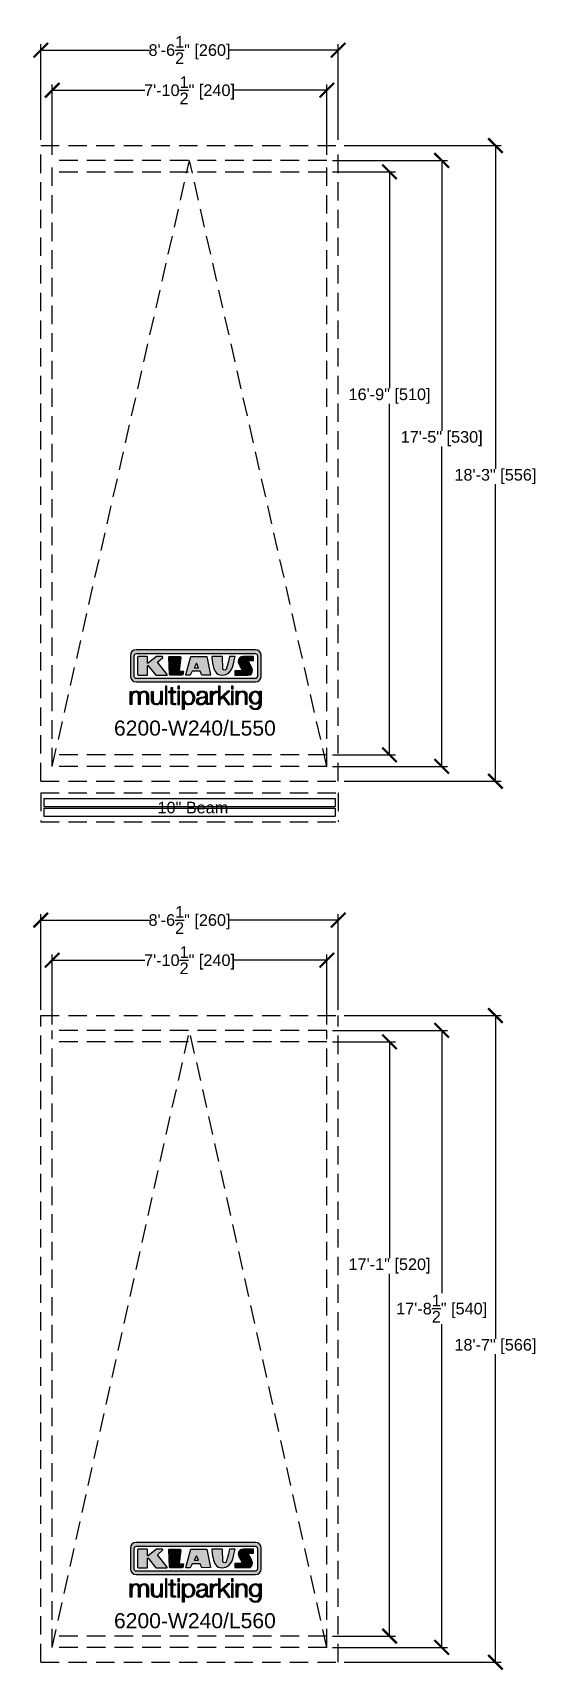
# Model space of a CAD drawing. Extents: x -210816 to 20092, y 4708 to 41486.
# Drawn here: x 14934 to 15107, y 9722 to 10286 of the extents above; entities that cross this region are included whole.
import ezdxf

# ---------------------------------------------------------------- set-up
doc = ezdxf.new("R2010")
doc.units = 0
doc.header["$MEASUREMENT"] = 0
doc.linetypes.add('DASHED', pattern=[0.2067, 0.1654, -0.0413])
doc.linetypes.add('HIDDEN', pattern=[9.525, 6.35, -3.175])
doc.layers.get('0').update_dxf_attribs({"linetype": 'CONTINUOUS'})
doc.layers.get('DEFPOINTS').update_dxf_attribs({"linetype": 'CONTINUOUS'})
for name, color, linetype in [('DIM', 6, 'CONTINUOUS'), ('KLAUS', 30, 'CONTINUOUS'), ('LOGO', 7, 'CONTINUOUS')]:
    doc.layers.add(name, color=color, linetype=linetype)
doc.styles.get("Standard").update_dxf_attribs({"font": 'arial.ttf'})
doc.dimstyles.get("Standard").update_dxf_attribs({"dimtxt": 5, "dimasz": 5, "dimexe": 2, "dimexo": 2, "dimgap": 0.09, "dimtad": 0, "dimtih": 1, "dimtoh": 1, "dimdec": 1, "dimzin": 0, "dimdsep": 46, "dimlunit": 4, "dimtxsty": 'Standard', "dimblk": 'ARCHTICK', "dimcen": -0.09, "dimadec": 0, "dimazin": 0, "dimtfac": 1, "dimtdec": 4, "dimtofl": 0, "dimtmove": 0, "dimatfit": 3, "dimldrblk": 'ARCHTICK', "dimfxl": 1, "dimtolj": 1, "dimtzin": 0, "dimarcsym": 0})

# ---------------------------------------------------------------- blocks, each defined once
blk = doc.blocks.new('_ARCHTICK')
at = {"color": 0, "linetype": 'ByBlock', "const_width": 0.15}
blk.add_lwpolyline([(-0.5, -0.5), (0.5, 0.5)], dxfattribs=at)
blk = doc.blocks.new('*D10936')
at = {"layer": 'DEFPOINTS', "color": 0}
for p in [(15034.82, 9942.21), (15034.82, 9729.66), (15074.37, 9729.66)]:
    blk.add_point(p, dxfattribs=at)
at = {"layer": 'DIM', "color": 0, "lineweight": -2}
for p, q in [((15036.82, 9942.21), (15076.37, 9942.21)), ((15074.37, 9942.21), (15074.37, 9851.7)), ((15074.37, 9729.66), (15074.37, 9841.04)), ((15036.82, 9729.66), (15076.37, 9729.66))]:
    blk.add_line(p, q, dxfattribs=at)
at = {"layer": 'DIM', "color": 0, "lineweight": -2, "xscale": 5, "yscale": 5, "zscale": 5}
for p, rotation in [((15074.37, 9942.21), 90), ((15074.37, 9729.66), 270)]:
    blk.add_blockref('_ARCHTICK', p, dxfattribs=dict(at, rotation=rotation))
at = {"layer": 'DIM', "color": 0, "insert": (15074.37, 9846.37), "char_height": 4, "attachment_point": 5}
blk.add_mtext('\\A1;17\'-8{\\H1.000000x;\\S1/2;}" [540]', dxfattribs=at)
blk = doc.blocks.new('*D10937')
at = {"layer": 'DEFPOINTS', "color": 0}
for p in [(15038.75, 9947.34), (15038.75, 9724.54), (15092.86, 9724.54)]:
    blk.add_point(p, dxfattribs=at)
at = {"layer": 'DIM', "color": 0, "lineweight": -2}
for p, q in [((15040.75, 9947.34), (15094.86, 9947.34)), ((15092.86, 9947.34), (15092.86, 9835.97)), ((15092.86, 9724.54), (15092.86, 9830.67)), ((15040.75, 9724.54), (15094.86, 9724.54))]:
    blk.add_line(p, q, dxfattribs=at)
at = {"layer": 'DIM', "color": 0, "lineweight": -2, "xscale": 5, "yscale": 5, "zscale": 5}
for p, rotation in [((15092.86, 9947.34), 90), ((15092.86, 9724.54), 270)]:
    blk.add_blockref('_ARCHTICK', p, dxfattribs=dict(at, rotation=rotation))
at = {"layer": 'DIM', "color": 0, "insert": (15092.86, 9833.32), "char_height": 4, "attachment_point": 5}
blk.add_mtext('\\A1;18\'-7" [566]', dxfattribs=at)
blk = doc.blocks.new('*D10938')
at = {"layer": 'DEFPOINTS', "color": 0}
for p in [(15034.82, 9938.31), (15034.82, 9733.56), (15056.42, 9733.56)]:
    blk.add_point(p, dxfattribs=at)
at = {"layer": 'DIM', "color": 0, "lineweight": -2}
for p, q in [((15036.82, 9938.31), (15058.42, 9938.31)), ((15056.42, 9938.31), (15056.42, 9863.71)), ((15056.42, 9733.56), (15056.42, 9858.4)), ((15036.82, 9733.56), (15058.42, 9733.56))]:
    blk.add_line(p, q, dxfattribs=at)
at = {"layer": 'DIM', "color": 0, "lineweight": -2, "xscale": 5, "yscale": 5, "zscale": 5}
for p, rotation in [((15056.42, 9938.31), 90), ((15056.42, 9733.56), 270)]:
    blk.add_blockref('_ARCHTICK', p, dxfattribs=dict(at, rotation=rotation))
at = {"layer": 'DIM', "color": 0, "insert": (15056.42, 9861.05), "char_height": 4, "attachment_point": 5}
blk.add_mtext('\\A1;17\'-1" [520]', dxfattribs=at)
blk = doc.blocks.new('*D10942')
at = {"layer": 'DEFPOINTS', "color": 0}
for p in [(15034.82, 10241.94), (15034.82, 10033.19), (15074.37, 10033.19)]:
    blk.add_point(p, dxfattribs=at)
at = {"layer": 'DIM', "color": 0, "lineweight": -2}
for p, q in [((15036.82, 10241.94), (15076.37, 10241.94)), ((15074.37, 10241.94), (15074.37, 10148.75)), ((15074.37, 10033.19), (15074.37, 10143.45)), ((15036.82, 10033.19), (15076.37, 10033.19))]:
    blk.add_line(p, q, dxfattribs=at)
at = {"layer": 'DIM', "color": 0, "lineweight": -2, "xscale": 5, "yscale": 5, "zscale": 5}
for p, rotation in [((15074.37, 10241.94), 90), ((15074.37, 10033.19), 270)]:
    blk.add_blockref('_ARCHTICK', p, dxfattribs=dict(at, rotation=rotation))
at = {"layer": 'DIM', "color": 0, "insert": (15074.37, 10146.1), "char_height": 4, "attachment_point": 5}
blk.add_mtext('\\A1;17\'-5" [530]', dxfattribs=at)
blk = doc.blocks.new('*D10943')
at = {"layer": 'DEFPOINTS', "color": 0}
for p in [(15038.75, 10247.07), (15038.75, 10028.07), (15092.86, 10028.07)]:
    blk.add_point(p, dxfattribs=at)
at = {"layer": 'DIM', "color": 0, "lineweight": -2}
for p, q in [((15040.75, 10247.07), (15094.86, 10247.07)), ((15092.86, 10247.07), (15092.86, 10135.7)), ((15092.86, 10028.07), (15092.86, 10130.4)), ((15040.75, 10028.07), (15094.86, 10028.07))]:
    blk.add_line(p, q, dxfattribs=at)
at = {"layer": 'DIM', "color": 0, "lineweight": -2, "xscale": 5, "yscale": 5, "zscale": 5}
for p, rotation in [((15092.86, 10247.07), 90), ((15092.86, 10028.07), 270)]:
    blk.add_blockref('_ARCHTICK', p, dxfattribs=dict(at, rotation=rotation))
at = {"layer": 'DIM', "color": 0, "insert": (15092.86, 10133.05), "char_height": 4, "attachment_point": 5}
blk.add_mtext('\\A1;18\'-3" [556]', dxfattribs=at)
blk = doc.blocks.new('*D10944')
at = {"layer": 'DEFPOINTS', "color": 0}
for p in [(15034.82, 10238.04), (15034.82, 10037.19), (15056.42, 10037.19)]:
    blk.add_point(p, dxfattribs=at)
at = {"layer": 'DIM', "color": 0, "lineweight": -2}
for p, q in [((15036.82, 10238.04), (15058.42, 10238.04)), ((15056.42, 10238.04), (15056.42, 10163.44)), ((15056.42, 10037.19), (15056.42, 10158.13)), ((15036.82, 10037.19), (15058.42, 10037.19))]:
    blk.add_line(p, q, dxfattribs=at)
at = {"layer": 'DIM', "color": 0, "lineweight": -2, "xscale": 5, "yscale": 5, "zscale": 5}
for p, rotation in [((15056.42, 10238.04), 90), ((15056.42, 10037.19), 270)]:
    blk.add_blockref('_ARCHTICK', p, dxfattribs=dict(at, rotation=rotation))
at = {"layer": 'DIM', "color": 0, "insert": (15056.42, 10160.78), "char_height": 4, "attachment_point": 5}
blk.add_mtext('\\A1;16\'-9" [510]', dxfattribs=at)
blk = doc.blocks.new('KLAUS')
at = {"layer": 'LOGO'}
h = blk.add_hatch(color=8, dxfattribs=at)
h.dxf.hatch_style = 2
edge = h.paths.add_edge_path()
edge.add_spline(control_points=[(3.6, 29.09), (2.88, 29.09), (2.3, 28.51), (2.3, 27.8), (2.3, 27.8), (2.3, 16.11), (2.3, 16.11), (2.3, 15.39), (2.88, 14.81), (3.6, 14.81), (3.6, 14.81), (71.16, 14.81), (71.16, 14.81), (71.88, 14.81), (72.46, 15.39), (72.46, 16.11), (72.46, 16.11), (72.46, 27.8), (72.46, 27.8), (72.46, 28.51), (71.88, 29.09), (71.16, 29.09), (71.16, 29.09), (3.6, 29.09), (3.6, 29.09), (3.6, 29.09), (3.6, 29.09), (3.6, 29.09)], knot_values=[0, 0, 0, 0, 1, 1, 1, 2, 2, 2, 3, 3, 3, 4, 4, 4, 5, 5, 5, 6, 6, 6, 7, 7, 7, 8, 8, 8, 9, 9, 9, 9], degree=3, periodic=0)
edge = h.paths.add_edge_path()
edge.add_spline(control_points=[(3.35, 31.23), (3.35, 31.23), (71.47, 31.23), (71.47, 31.23), (73.26, 31.23), (74.71, 29.77), (74.71, 27.99), (74.71, 27.99), (74.71, 16.17), (74.71, 16.17), (74.71, 14.38), (73.26, 12.93), (71.47, 12.93), (71.47, 12.93), (3.35, 12.93), (3.35, 12.93), (1.56, 12.93), (0.11, 14.38), (0.11, 16.17), (0.11, 16.17), (0.11, 27.99), (0.11, 27.99), (0.11, 29.77), (1.56, 31.23), (3.35, 31.23), (3.35, 31.23), (3.35, 31.23), (3.35, 31.23)], knot_values=[0, 0, 0, 0, 1, 1, 1, 2, 2, 2, 3, 3, 3, 4, 4, 4, 5, 5, 5, 6, 6, 6, 7, 7, 7, 8, 8, 8, 9, 9, 9, 9], degree=3, periodic=0)
h = blk.add_hatch(color=8, dxfattribs=at)
h.dxf.hatch_style = 2
edge = h.paths.add_edge_path()
edge.add_spline(control_points=[(4.5, 27.33), (4.5, 27.33), (9.7, 27.33), (9.7, 27.33), (9.84, 27.33), (9.96, 27.22), (9.96, 27.08), (9.96, 27.08), (9.96, 23.69), (9.96, 23.69), (9.96, 23.69), (9.94, 23.64), (10.04, 23.59), (10.14, 23.53), (10.2, 23.57), (10.2, 23.57), (10.2, 23.57), (10.51, 23.75), (10.51, 23.75), (10.51, 23.75), (14.94, 27.33), (14.94, 27.33), (14.94, 27.33), (18.41, 27.33), (18.41, 27.33), (18.41, 27.33), (18.49, 27.33), (18.56, 27.2), (18.65, 27.04), (18.53, 26.91), (18.53, 26.91), (18.53, 26.91), (15.49, 24.11), (15.49, 24.11), (15.49, 24.11), (21.14, 17.06), (21.14, 17.06), (21.14, 17.06), (21.13, 16.91), (21.13, 16.91), (21.08, 16.84), (20.99, 16.82), (20.99, 16.82), (20.99, 16.82), (14.7, 16.82), (14.7, 16.82), (14.7, 16.82), (10.26, 22.17), (10.26, 22.17), (10.26, 22.17), (10.19, 22.24), (10.08, 22.21), (9.97, 22.18), (9.96, 22.11), (9.96, 22.11), (9.96, 22.11), (9.96, 17.08), (9.96, 17.08), (9.96, 16.94), (9.84, 16.82), (9.7, 16.82), (9.7, 16.82), (4.5, 16.82), (4.5, 16.82), (4.36, 16.82), (4.25, 16.94), (4.25, 17.08), (4.25, 17.08), (4.25, 27.08), (4.25, 27.08), (4.25, 27.22), (4.36, 27.33), (4.5, 27.33), (4.5, 27.33), (4.5, 27.33), (4.5, 27.33)], knot_values=[0, 0, 0, 0, 1, 1, 1, 2, 2, 2, 3, 3, 3, 4, 4, 4, 5, 5, 5, 6, 6, 6, 7, 7, 7, 8, 8, 8, 9, 9, 9, 10, 10, 10, 11, 11, 11, 12, 12, 12, 13, 13, 13, 14, 14, 14, 15, 15, 15, 16, 16, 16, 17, 17, 17, 18, 18, 18, 19, 19, 19, 20, 20, 20, 21, 21, 21, 22, 22, 22, 23, 23, 23, 24, 24, 24, 25, 25, 25, 25], degree=3, periodic=0)
h = blk.add_hatch(color=8, dxfattribs=at)
h.dxf.hatch_style = 2
h.paths.add_polyline_path([(22.42, 17.06), (21.97, 27.15), (22.24, 27.33), (28.55, 27.33), (28.86, 26.97), (28.01, 19.08), (30.26, 19.07), (30.44, 18.95), (30.08, 16.95), (29.49, 16.82), (22.6, 16.82)])
h = blk.add_hatch(color=8, dxfattribs=at)
h.paths.add_polyline_path([(36.52, 21.01), (38.93, 21.01), (37.87, 23.57)])
h.paths.add_polyline_path([(34.52, 27.33), (43.65, 27.33), (45.76, 16.94), (45.57, 16.82), (40.83, 16.82), (39.89, 18.95), (35.42, 18.95), (34.27, 16.82), (31.78, 16.82), (31.66, 17)])
h = blk.add_hatch(color=8, dxfattribs=at)
h.dxf.hatch_style = 2
edge = h.paths.add_edge_path()
edge.add_spline(control_points=[(52.69, 27.32), (52.69, 27.32), (52.88, 20.14), (52.88, 20.14), (53.01, 19.89), (53.2, 19.77), (53.43, 19.71), (53.91, 19.59), (54.43, 19.57), (54.64, 20.03), (55.23, 21.34), (56.27, 25.45), (56.6, 27.33), (56.6, 27.33), (59.77, 27.33), (59.77, 27.33), (58.77, 23.9), (58.56, 16.82), (52.63, 16.76), (48.72, 16.72), (48.01, 19.35), (47.27, 22.24), (46.89, 23.68), (46.54, 27.33), (46.54, 27.33), (46.54, 27.33), (52.69, 27.32), (52.69, 27.32), (52.69, 27.32), (52.69, 27.32), (52.69, 27.32)], knot_values=[0, 0, 0, 0, 1, 1, 1, 2, 2, 2, 3, 3, 3, 4, 4, 4, 5, 5, 5, 6, 6, 6, 7, 7, 7, 8, 8, 8, 9, 9, 9, 10, 10, 10, 10], degree=3, periodic=0)
h = blk.add_hatch(color=8, dxfattribs=at)
h.dxf.hatch_style = 2
edge = h.paths.add_edge_path()
edge.add_spline(control_points=[(64.46, 27.33), (64.46, 27.33), (70.31, 27.33), (70.31, 27.33), (70.31, 26.52), (70.31, 26.02), (70.31, 25.12), (70.31, 25.12), (67.3, 25.12), (67.3, 25.12), (67.24, 25.04), (67.25, 25.11), (67.25, 24.91), (67.25, 24.88), (69.73, 20.38), (69.73, 19.57), (69.73, 16.4), (67.22, 16.81), (65.9, 16.82), (65.9, 16.82), (59.59, 16.82), (59.59, 16.82), (59.59, 17.76), (59.59, 18.23), (59.59, 19.14), (59.59, 19.14), (63.75, 19.14), (63.75, 19.14), (63.82, 19.22), (63.81, 19.11), (63.81, 19.31), (63.81, 20.32), (61.58, 23.06), (61.58, 24.63), (61.58, 26.33), (62.83, 27.34), (64.46, 27.33), (64.46, 27.33), (64.46, 27.33), (64.46, 27.33)], knot_values=[0, 0, 0, 0, 1, 1, 1, 2, 2, 2, 3, 3, 3, 4, 4, 4, 5, 5, 5, 6, 6, 6, 7, 7, 7, 8, 8, 8, 9, 9, 9, 10, 10, 10, 11, 11, 11, 12, 12, 12, 13, 13, 13, 13], degree=3, periodic=0)
h = blk.add_hatch(color=30, dxfattribs=at)
h.dxf.hatch_style = 2
h.paths.add_polyline_path([(20.07, 0), (20.99, 0), (20.99, 10.45), (20.07, 10.45)])
h = blk.add_hatch(color=30, dxfattribs=at)
h.dxf.hatch_style = 2
edge = h.paths.add_edge_path()
edge.add_spline(control_points=[(24.22, 9.82), (24.22, 9.82), (23.3, 9.82), (23.3, 9.82), (23.3, 9.82), (23.3, 7.55), (23.3, 7.55), (23.3, 7.55), (21.98, 7.55), (21.98, 7.55), (21.98, 7.55), (21.98, 6.78), (21.98, 6.78), (21.98, 6.78), (23.3, 6.78), (23.3, 6.78), (23.3, 6.78), (23.3, 1.61), (23.3, 1.61), (23.28, 0.32), (23.71, -0.09), (24.94, -0.09), (25.22, -0.09), (25.48, -0.06), (25.76, -0.06), (25.76, -0.06), (25.76, 0.73), (25.76, 0.73), (25.5, 0.7), (25.23, 0.69), (24.97, 0.69), (24.31, 0.73), (24.22, 1.08), (24.22, 1.68), (24.22, 1.68), (24.22, 6.78), (24.22, 6.78), (24.22, 6.78), (25.76, 6.78), (25.76, 6.78), (25.76, 6.78), (25.76, 7.55), (25.76, 7.55), (25.76, 7.55), (24.22, 7.55), (24.22, 7.55), (24.22, 7.55), (24.22, 9.82), (24.22, 9.82), (24.22, 9.82), (24.22, 9.82), (24.22, 9.82)], knot_values=[0, 0, 0, 0, 1, 1, 1, 2, 2, 2, 3, 3, 3, 4, 4, 4, 5, 5, 5, 6, 6, 6, 7, 7, 7, 8, 8, 8, 9, 9, 9, 10, 10, 10, 11, 11, 11, 12, 12, 12, 13, 13, 13, 14, 14, 14, 15, 15, 15, 16, 16, 16, 17, 17, 17, 17], degree=3, periodic=0)
h = blk.add_hatch(color=30, dxfattribs=at)
h.paths.add_polyline_path([(27.1, 0), (28.03, 0), (28.03, 7.55), (27.1, 7.55)])
h.paths.add_polyline_path([(27.1, 8.98), (28.03, 8.98), (28.03, 10.45), (27.1, 10.45)])
h = blk.add_hatch(color=30, dxfattribs=at)
h.dxf.hatch_style = 2
h.paths.add_polyline_path([(50.4, 0), (51.32, 0), (51.32, 2.87), (52.82, 4.11), (55.8, 0), (56.96, 0), (53.52, 4.76), (56.74, 7.55), (55.51, 7.55), (51.32, 3.89), (51.32, 10.45), (50.4, 10.45)])
h = blk.add_hatch(color=30, dxfattribs=at)
h.paths.add_polyline_path([(57.74, 0), (58.66, 0), (58.66, 7.55), (57.74, 7.55)])
h.paths.add_polyline_path([(57.74, 8.98), (58.66, 8.98), (58.66, 10.45), (57.74, 10.45)])
h = blk.add_hatch(color=30, dxfattribs=at)
h.dxf.hatch_style = 2
edge = h.paths.add_edge_path()
edge.add_spline(control_points=[(0, 0), (0, 0), (0.92, 0), (0.92, 0), (0.92, 0), (0.92, 4.22), (0.92, 4.22), (0.94, 5.8), (1.58, 7), (3.18, 7), (4.35, 7), (4.77, 6.15), (4.76, 5.12), (4.76, 5.12), (4.76, 0), (4.76, 0), (4.76, 0), (5.68, 0), (5.68, 0), (5.68, 0), (5.68, 4.27), (5.68, 4.27), (5.68, 5.68), (6.14, 7), (7.73, 7), (9.05, 7), (9.52, 6.32), (9.52, 5.08), (9.52, 5.08), (9.52, 0), (9.52, 0), (9.52, 0), (10.44, 0), (10.44, 0), (10.44, 0), (10.44, 5.12), (10.44, 5.12), (10.44, 6.91), (9.59, 7.77), (7.94, 7.77), (6.94, 7.77), (5.99, 7.29), (5.54, 6.3), (5.26, 7.29), (4.36, 7.77), (3.37, 7.77), (2.17, 7.77), (1.38, 7.19), (0.89, 6.28), (0.89, 6.28), (0.85, 6.28), (0.85, 6.28), (0.85, 6.28), (0.85, 7.55), (0.85, 7.55), (0.85, 7.55), (0, 7.55), (0, 7.55), (0, 7.55), (0, 0), (0, 0), (0, 0), (0, 0), (0, 0)], knot_values=[0, 0, 0, 0, 1, 1, 1, 2, 2, 2, 3, 3, 3, 4, 4, 4, 5, 5, 5, 6, 6, 6, 7, 7, 7, 8, 8, 8, 9, 9, 9, 10, 10, 10, 11, 11, 11, 12, 12, 12, 13, 13, 13, 14, 14, 14, 15, 15, 15, 16, 16, 16, 17, 17, 17, 18, 18, 18, 19, 19, 19, 20, 20, 20, 21, 21, 21, 21], degree=3, periodic=0)
h = blk.add_hatch(color=30, dxfattribs=at)
h.dxf.hatch_style = 2
edge = h.paths.add_edge_path()
edge.add_spline(control_points=[(18.31, 7.55), (18.31, 7.55), (17.39, 7.55), (17.39, 7.55), (17.39, 7.55), (17.39, 3.59), (17.39, 3.59), (17.39, 2.05), (16.7, 0.56), (15.12, 0.56), (13.66, 0.56), (13.15, 1.27), (13.1, 2.64), (13.1, 2.64), (13.1, 7.55), (13.1, 7.55), (13.1, 7.55), (12.18, 7.55), (12.18, 7.55), (12.18, 7.55), (12.18, 2.65), (12.18, 2.65), (12.18, 0.89), (12.93, -0.22), (14.83, -0.22), (15.96, -0.22), (16.95, 0.35), (17.44, 1.36), (17.44, 1.36), (17.47, 1.36), (17.47, 1.36), (17.47, 1.36), (17.47, 0), (17.47, 0), (17.47, 0), (18.31, 0), (18.31, 0), (18.31, 0), (18.31, 7.55), (18.31, 7.55), (18.31, 7.55), (18.31, 7.55), (18.31, 7.55)], knot_values=[0, 0, 0, 0, 1, 1, 1, 2, 2, 2, 3, 3, 3, 4, 4, 4, 5, 5, 5, 6, 6, 6, 7, 7, 7, 8, 8, 8, 9, 9, 9, 10, 10, 10, 11, 11, 11, 12, 12, 12, 13, 13, 13, 14, 14, 14, 14], degree=3, periodic=0)
h = blk.add_hatch(color=30, dxfattribs=at)
edge = h.paths.add_edge_path()
edge.add_spline(control_points=[(35.84, 3.78), (35.84, 2.21), (35.12, 0.56), (33.37, 0.56), (31.4, 0.56), (30.72, 2.21), (30.72, 3.78), (30.72, 5.49), (31.33, 7), (33.37, 7), (35.12, 7), (35.84, 5.34), (35.84, 3.78), (35.84, 3.78), (35.84, 3.78), (35.84, 3.78)], knot_values=[0, 0, 0, 0, 1, 1, 1, 2, 2, 2, 3, 3, 3, 4, 4, 4, 5, 5, 5, 5], degree=3, periodic=0)
edge = h.paths.add_edge_path()
edge.add_spline(control_points=[(29.79, -2.8), (29.79, -2.8), (30.72, -2.8), (30.72, -2.8), (30.72, -2.8), (30.72, 1.43), (30.72, 1.43), (30.72, 1.43), (30.74, 1.43), (30.74, 1.43), (31.14, 0.35), (32.24, -0.22), (33.37, -0.22), (35.66, -0.22), (36.76, 1.64), (36.76, 3.78), (36.76, 5.91), (35.66, 7.77), (33.37, 7.77), (32.15, 7.77), (31.1, 7.14), (30.67, 6.12), (30.67, 6.12), (30.64, 6.12), (30.64, 6.12), (30.64, 6.12), (30.64, 7.55), (30.64, 7.55), (30.64, 7.55), (29.79, 7.55), (29.79, 7.55), (29.79, 7.55), (29.79, -2.8), (29.79, -2.8), (29.79, -2.8), (29.79, -2.8), (29.79, -2.8)], knot_values=[0, 0, 0, 0, 1, 1, 1, 2, 2, 2, 3, 3, 3, 4, 4, 4, 5, 5, 5, 6, 6, 6, 7, 7, 7, 8, 8, 8, 9, 9, 9, 10, 10, 10, 11, 11, 11, 12, 12, 12, 12], degree=3, periodic=0)
h = blk.add_hatch(color=30, dxfattribs=at)
edge = h.paths.add_edge_path()
edge.add_spline(control_points=[(43.03, 2.93), (43.04, 1.45), (41.8, 0.56), (40.39, 0.56), (39.53, 0.56), (38.71, 1.13), (38.71, 2.05), (38.71, 3.53), (40.66, 3.51), (42.22, 3.79), (42.47, 3.84), (42.88, 3.91), (43, 4.13), (43, 4.13), (43.03, 4.13), (43.03, 4.13), (43.03, 4.13), (43.03, 2.93), (43.03, 2.93), (43.03, 2.93), (43.03, 2.93), (43.03, 2.93)], knot_values=[0, 0, 0, 0, 1, 1, 1, 2, 2, 2, 3, 3, 3, 4, 4, 4, 5, 5, 5, 6, 6, 6, 7, 7, 7, 7], degree=3, periodic=0)
edge = h.paths.add_edge_path()
edge.add_spline(control_points=[(39.03, 5.24), (39.06, 6.47), (39.91, 7), (41.05, 7), (42.14, 7), (43.03, 6.69), (43.03, 5.45), (43.03, 4.61), (42.6, 4.51), (41.84, 4.42), (39.85, 4.19), (37.79, 4.11), (37.79, 1.99), (37.79, 0.47), (38.93, -0.22), (40.32, -0.22), (41.77, -0.22), (42.43, 0.34), (43.07, 1.32), (43.07, 1.32), (43.1, 1.32), (43.1, 1.32), (43.1, 0.53), (43.25, 0), (44.19, 0), (44.43, 0), (44.58, 0.01), (44.79, 0.06), (44.79, 0.06), (44.79, 0.83), (44.79, 0.83), (44.71, 0.81), (44.6, 0.78), (44.49, 0.78), (44.13, 0.78), (43.95, 0.98), (43.95, 1.33), (43.95, 1.33), (43.95, 5.34), (43.95, 5.34), (43.95, 7.36), (42.5, 7.77), (41.17, 7.77), (39.44, 7.77), (38.2, 7.01), (38.11, 5.24), (38.11, 5.24), (39.03, 5.24), (39.03, 5.24), (39.03, 5.24), (39.03, 5.24), (39.03, 5.24)], knot_values=[0, 0, 0, 0, 1, 1, 1, 2, 2, 2, 3, 3, 3, 4, 4, 4, 5, 5, 5, 6, 6, 6, 7, 7, 7, 8, 8, 8, 9, 9, 9, 10, 10, 10, 11, 11, 11, 12, 12, 12, 13, 13, 13, 14, 14, 14, 15, 15, 15, 16, 16, 16, 17, 17, 17, 17], degree=3, periodic=0)
h = blk.add_hatch(color=30, dxfattribs=at)
h.dxf.hatch_style = 2
edge = h.paths.add_edge_path()
edge.add_spline(control_points=[(45.79, 0), (45.79, 0), (46.71, 0), (46.71, 0), (46.71, 0), (46.71, 4.03), (46.71, 4.03), (46.71, 5.59), (47.85, 6.82), (49.52, 6.73), (49.52, 6.73), (49.52, 7.66), (49.52, 7.66), (48.16, 7.72), (47.14, 7), (46.67, 5.78), (46.67, 5.78), (46.64, 5.78), (46.64, 5.78), (46.64, 5.78), (46.64, 7.55), (46.64, 7.55), (46.64, 7.55), (45.79, 7.55), (45.79, 7.55), (45.79, 7.55), (45.79, 0), (45.79, 0), (45.79, 0), (45.79, 0), (45.79, 0)], knot_values=[0, 0, 0, 0, 1, 1, 1, 2, 2, 2, 3, 3, 3, 4, 4, 4, 5, 5, 5, 6, 6, 6, 7, 7, 7, 8, 8, 8, 9, 9, 9, 10, 10, 10, 10], degree=3, periodic=0)
h = blk.add_hatch(color=30, dxfattribs=at)
h.dxf.hatch_style = 2
edge = h.paths.add_edge_path()
edge.add_spline(control_points=[(60.41, 0), (60.41, 0), (61.33, 0), (61.33, 0), (61.33, 0), (61.33, 4.41), (61.33, 4.41), (61.36, 5.89), (62.24, 7), (63.7, 7), (65.2, 7), (65.62, 6.02), (65.62, 4.71), (65.62, 4.71), (65.62, 0), (65.62, 0), (65.62, 0), (66.54, 0), (66.54, 0), (66.54, 0), (66.54, 4.86), (66.54, 4.86), (66.54, 6.66), (65.9, 7.77), (63.78, 7.77), (62.71, 7.77), (61.7, 7.16), (61.36, 6.25), (61.36, 6.25), (61.33, 6.25), (61.33, 6.25), (61.33, 6.25), (61.33, 7.55), (61.33, 7.55), (61.33, 7.55), (60.41, 7.55), (60.41, 7.55), (60.41, 7.55), (60.41, 0), (60.41, 0), (60.41, 0), (60.41, 0), (60.41, 0)], knot_values=[0, 0, 0, 0, 1, 1, 1, 2, 2, 2, 3, 3, 3, 4, 4, 4, 5, 5, 5, 6, 6, 6, 7, 7, 7, 8, 8, 8, 9, 9, 9, 10, 10, 10, 11, 11, 11, 12, 12, 12, 13, 13, 13, 14, 14, 14, 14], degree=3, periodic=0)
h = blk.add_hatch(color=30, dxfattribs=at)
edge = h.paths.add_edge_path()
edge.add_spline(control_points=[(71.32, 0.86), (69.62, 0.86), (68.83, 2.34), (68.83, 3.86), (68.83, 5.43), (69.56, 7), (71.32, 7), (73.06, 7), (73.75, 5.34), (73.75, 3.86), (73.75, 2.33), (72.91, 0.86), (71.32, 0.86), (71.32, 0.86), (71.32, 0.86), (71.32, 0.86)], knot_values=[0, 0, 0, 0, 1, 1, 1, 2, 2, 2, 3, 3, 3, 4, 4, 4, 5, 5, 5, 5], degree=3, periodic=0)
edge = h.paths.add_edge_path()
edge.add_spline(control_points=[(74.67, 7.55), (74.67, 7.55), (73.75, 7.55), (73.75, 7.55), (73.75, 7.55), (73.75, 6.25), (73.75, 6.25), (73.75, 6.25), (73.72, 6.25), (73.72, 6.25), (73.35, 7.09), (72.41, 7.77), (71.32, 7.77), (69.13, 7.77), (67.9, 6.05), (67.9, 3.97), (67.9, 1.82), (68.9, 0.09), (71.32, 0.09), (72.4, 0.09), (73.29, 0.72), (73.72, 1.64), (73.72, 1.64), (73.75, 1.64), (73.75, 1.64), (73.75, 1.64), (73.75, 0.61), (73.75, 0.61), (73.75, -1.23), (73.01, -2.24), (71.32, -2.24), (70.29, -2.24), (69.31, -1.85), (69.1, -0.73), (69.1, -0.73), (68.18, -0.73), (68.18, -0.73), (68.31, -2.34), (69.81, -3.02), (71.32, -3.02), (73.79, -3.02), (74.65, -1.64), (74.67, 0.61), (74.67, 0.61), (74.67, 7.55), (74.67, 7.55), (74.67, 7.55), (74.67, 7.55), (74.67, 7.55)], knot_values=[0, 0, 0, 0, 1, 1, 1, 2, 2, 2, 3, 3, 3, 4, 4, 4, 5, 5, 5, 6, 6, 6, 7, 7, 7, 8, 8, 8, 9, 9, 9, 10, 10, 10, 11, 11, 11, 12, 12, 12, 13, 13, 13, 14, 14, 14, 15, 15, 15, 16, 16, 16, 16], degree=3, periodic=0)
for points in [[(22.42, 17.06), (21.97, 27.15), (22.24, 27.33), (28.55, 27.33), (28.86, 26.97), (28.01, 19.08), (30.26, 19.07), (30.44, 18.95), (30.08, 16.95), (29.49, 16.82), (22.6, 16.82), (22.42, 17.06), (22.42, 17.06)], [(34.52, 27.33), (43.65, 27.33), (45.76, 16.94), (45.57, 16.82), (40.83, 16.82), (39.89, 18.95), (35.42, 18.95), (34.27, 16.82), (31.78, 16.82), (31.66, 17), (34.52, 27.33), (34.52, 27.33)], [(36.52, 21.01), (38.93, 21.01), (37.87, 23.57), (36.52, 21.01), (36.52, 21.01)], [(20.07, 0), (20.99, 0), (20.99, 10.45), (20.07, 10.45), (20.07, 0), (20.07, 0)], [(27.1, 8.98), (28.03, 8.98), (28.03, 10.45), (27.1, 10.45), (27.1, 8.98), (27.1, 8.98)], [(50.4, 0), (51.32, 0), (51.32, 2.87), (52.82, 4.11), (55.8, 0), (56.96, 0), (53.52, 4.76), (56.74, 7.55), (55.51, 7.55), (51.32, 3.89), (51.32, 10.45), (50.4, 10.45), (50.4, 0), (50.4, 0)], [(57.74, 8.98), (58.66, 8.98), (58.66, 10.45), (57.74, 10.45), (57.74, 8.98), (57.74, 8.98)], [(27.1, 0), (28.03, 0), (28.03, 7.55), (27.1, 7.55), (27.1, 0), (27.1, 0)], [(57.74, 0), (58.66, 0), (58.66, 7.55), (57.74, 7.55), (57.74, 0), (57.74, 0)]]:
    blk.add_lwpolyline(points, dxfattribs=at)
for points, knots in [([(3.35, 31.23), (3.35, 31.23), (71.47, 31.23), (71.47, 31.23), (73.26, 31.23), (74.71, 29.77), (74.71, 27.99), (74.71, 27.99), (74.71, 16.17), (74.71, 16.17), (74.71, 14.38), (73.26, 12.93), (71.47, 12.93), (71.47, 12.93), (3.35, 12.93), (3.35, 12.93), (1.56, 12.93), (0.11, 14.38), (0.11, 16.17), (0.11, 16.17), (0.11, 27.99), (0.11, 27.99), (0.11, 29.77), (1.56, 31.23), (3.35, 31.23), (3.35, 31.23), (3.35, 31.23), (3.35, 31.23)], [0, 0, 0, 0, 1, 1, 1, 2, 2, 2, 3, 3, 3, 4, 4, 4, 5, 5, 5, 6, 6, 6, 7, 7, 7, 8, 8, 8, 9, 9, 9, 9]), ([(3.6, 29.09), (2.88, 29.09), (2.3, 28.51), (2.3, 27.8), (2.3, 27.8), (2.3, 16.11), (2.3, 16.11), (2.3, 15.39), (2.88, 14.81), (3.6, 14.81), (3.6, 14.81), (71.16, 14.81), (71.16, 14.81), (71.88, 14.81), (72.46, 15.39), (72.46, 16.11), (72.46, 16.11), (72.46, 27.8), (72.46, 27.8), (72.46, 28.51), (71.88, 29.09), (71.16, 29.09), (71.16, 29.09), (3.6, 29.09), (3.6, 29.09), (3.6, 29.09), (3.6, 29.09), (3.6, 29.09)], [0, 0, 0, 0, 1, 1, 1, 2, 2, 2, 3, 3, 3, 4, 4, 4, 5, 5, 5, 6, 6, 6, 7, 7, 7, 8, 8, 8, 9, 9, 9, 9]), ([(4.5, 27.33), (4.5, 27.33), (9.7, 27.33), (9.7, 27.33), (9.84, 27.33), (9.96, 27.22), (9.96, 27.08), (9.96, 27.08), (9.96, 23.69), (9.96, 23.69), (9.96, 23.69), (9.94, 23.64), (10.04, 23.59), (10.14, 23.53), (10.2, 23.57), (10.2, 23.57), (10.2, 23.57), (10.51, 23.75), (10.51, 23.75), (10.51, 23.75), (14.94, 27.33), (14.94, 27.33), (14.94, 27.33), (18.41, 27.33), (18.41, 27.33), (18.41, 27.33), (18.49, 27.33), (18.56, 27.2), (18.65, 27.04), (18.53, 26.91), (18.53, 26.91), (18.53, 26.91), (15.49, 24.11), (15.49, 24.11), (15.49, 24.11), (21.14, 17.06), (21.14, 17.06), (21.14, 17.06), (21.13, 16.91), (21.13, 16.91), (21.08, 16.84), (20.99, 16.82), (20.99, 16.82), (20.99, 16.82), (14.7, 16.82), (14.7, 16.82), (14.7, 16.82), (10.26, 22.17), (10.26, 22.17), (10.26, 22.17), (10.19, 22.24), (10.08, 22.21), (9.97, 22.18), (9.96, 22.11), (9.96, 22.11), (9.96, 22.11), (9.96, 17.08), (9.96, 17.08), (9.96, 16.94), (9.84, 16.82), (9.7, 16.82), (9.7, 16.82), (4.5, 16.82), (4.5, 16.82), (4.36, 16.82), (4.25, 16.94), (4.25, 17.08), (4.25, 17.08), (4.25, 27.08), (4.25, 27.08), (4.25, 27.22), (4.36, 27.33), (4.5, 27.33), (4.5, 27.33), (4.5, 27.33), (4.5, 27.33)], [0, 0, 0, 0, 1, 1, 1, 2, 2, 2, 3, 3, 3, 4, 4, 4, 5, 5, 5, 6, 6, 6, 7, 7, 7, 8, 8, 8, 9, 9, 9, 10, 10, 10, 11, 11, 11, 12, 12, 12, 13, 13, 13, 14, 14, 14, 15, 15, 15, 16, 16, 16, 17, 17, 17, 18, 18, 18, 19, 19, 19, 20, 20, 20, 21, 21, 21, 22, 22, 22, 23, 23, 23, 24, 24, 24, 25, 25, 25, 25]), ([(52.69, 27.32), (52.69, 27.32), (52.88, 20.14), (52.88, 20.14), (53.01, 19.89), (53.2, 19.77), (53.43, 19.71), (53.91, 19.59), (54.43, 19.57), (54.64, 20.03), (55.23, 21.34), (56.27, 25.45), (56.6, 27.33), (56.6, 27.33), (59.77, 27.33), (59.77, 27.33), (58.77, 23.9), (58.56, 16.82), (52.63, 16.76), (48.72, 16.72), (48.01, 19.35), (47.27, 22.24), (46.89, 23.68), (46.54, 27.33), (46.54, 27.33), (46.54, 27.33), (52.69, 27.32), (52.69, 27.32), (52.69, 27.32), (52.69, 27.32), (52.69, 27.32)], [0, 0, 0, 0, 1, 1, 1, 2, 2, 2, 3, 3, 3, 4, 4, 4, 5, 5, 5, 6, 6, 6, 7, 7, 7, 8, 8, 8, 9, 9, 9, 10, 10, 10, 10]), ([(64.46, 27.33), (64.46, 27.33), (70.31, 27.33), (70.31, 27.33), (70.31, 26.52), (70.31, 26.02), (70.31, 25.12), (70.31, 25.12), (67.3, 25.12), (67.3, 25.12), (67.24, 25.04), (67.25, 25.11), (67.25, 24.91), (67.25, 24.88), (69.73, 20.38), (69.73, 19.57), (69.73, 16.4), (67.22, 16.81), (65.9, 16.82), (65.9, 16.82), (59.59, 16.82), (59.59, 16.82), (59.59, 17.76), (59.59, 18.23), (59.59, 19.14), (59.59, 19.14), (63.75, 19.14), (63.75, 19.14), (63.82, 19.22), (63.81, 19.11), (63.81, 19.31), (63.81, 20.32), (61.58, 23.06), (61.58, 24.63), (61.58, 26.33), (62.83, 27.34), (64.46, 27.33), (64.46, 27.33), (64.46, 27.33), (64.46, 27.33)], [0, 0, 0, 0, 1, 1, 1, 2, 2, 2, 3, 3, 3, 4, 4, 4, 5, 5, 5, 6, 6, 6, 7, 7, 7, 8, 8, 8, 9, 9, 9, 10, 10, 10, 11, 11, 11, 12, 12, 12, 13, 13, 13, 13]), ([(24.22, 9.82), (24.22, 9.82), (23.3, 9.82), (23.3, 9.82), (23.3, 9.82), (23.3, 7.55), (23.3, 7.55), (23.3, 7.55), (21.98, 7.55), (21.98, 7.55), (21.98, 7.55), (21.98, 6.78), (21.98, 6.78), (21.98, 6.78), (23.3, 6.78), (23.3, 6.78), (23.3, 6.78), (23.3, 1.61), (23.3, 1.61), (23.28, 0.32), (23.71, -0.09), (24.94, -0.09), (25.22, -0.09), (25.48, -0.06), (25.76, -0.06), (25.76, -0.06), (25.76, 0.73), (25.76, 0.73), (25.5, 0.7), (25.23, 0.69), (24.97, 0.69), (24.31, 0.73), (24.22, 1.08), (24.22, 1.68), (24.22, 1.68), (24.22, 6.78), (24.22, 6.78), (24.22, 6.78), (25.76, 6.78), (25.76, 6.78), (25.76, 6.78), (25.76, 7.55), (25.76, 7.55), (25.76, 7.55), (24.22, 7.55), (24.22, 7.55), (24.22, 7.55), (24.22, 9.82), (24.22, 9.82), (24.22, 9.82), (24.22, 9.82), (24.22, 9.82)], [0, 0, 0, 0, 1, 1, 1, 2, 2, 2, 3, 3, 3, 4, 4, 4, 5, 5, 5, 6, 6, 6, 7, 7, 7, 8, 8, 8, 9, 9, 9, 10, 10, 10, 11, 11, 11, 12, 12, 12, 13, 13, 13, 14, 14, 14, 15, 15, 15, 16, 16, 16, 17, 17, 17, 17]), ([(0, 0), (0, 0), (0.92, 0), (0.92, 0), (0.92, 0), (0.92, 4.22), (0.92, 4.22), (0.94, 5.8), (1.58, 7), (3.18, 7), (4.35, 7), (4.77, 6.15), (4.76, 5.12), (4.76, 5.12), (4.76, 0), (4.76, 0), (4.76, 0), (5.68, 0), (5.68, 0), (5.68, 0), (5.68, 4.27), (5.68, 4.27), (5.68, 5.68), (6.14, 7), (7.73, 7), (9.05, 7), (9.52, 6.32), (9.52, 5.08), (9.52, 5.08), (9.52, 0), (9.52, 0), (9.52, 0), (10.44, 0), (10.44, 0), (10.44, 0), (10.44, 5.12), (10.44, 5.12), (10.44, 6.91), (9.59, 7.77), (7.94, 7.77), (6.94, 7.77), (5.99, 7.29), (5.54, 6.3), (5.26, 7.29), (4.36, 7.77), (3.37, 7.77), (2.17, 7.77), (1.38, 7.19), (0.89, 6.28), (0.89, 6.28), (0.85, 6.28), (0.85, 6.28), (0.85, 6.28), (0.85, 7.55), (0.85, 7.55), (0.85, 7.55), (0, 7.55), (0, 7.55), (0, 7.55), (0, 0), (0, 0), (0, 0), (0, 0), (0, 0)], [0, 0, 0, 0, 1, 1, 1, 2, 2, 2, 3, 3, 3, 4, 4, 4, 5, 5, 5, 6, 6, 6, 7, 7, 7, 8, 8, 8, 9, 9, 9, 10, 10, 10, 11, 11, 11, 12, 12, 12, 13, 13, 13, 14, 14, 14, 15, 15, 15, 16, 16, 16, 17, 17, 17, 18, 18, 18, 19, 19, 19, 20, 20, 20, 21, 21, 21, 21]), ([(18.31, 7.55), (18.31, 7.55), (17.39, 7.55), (17.39, 7.55), (17.39, 7.55), (17.39, 3.59), (17.39, 3.59), (17.39, 2.05), (16.7, 0.56), (15.12, 0.56), (13.66, 0.56), (13.15, 1.27), (13.1, 2.64), (13.1, 2.64), (13.1, 7.55), (13.1, 7.55), (13.1, 7.55), (12.18, 7.55), (12.18, 7.55), (12.18, 7.55), (12.18, 2.65), (12.18, 2.65), (12.18, 0.89), (12.93, -0.22), (14.83, -0.22), (15.96, -0.22), (16.95, 0.35), (17.44, 1.36), (17.44, 1.36), (17.47, 1.36), (17.47, 1.36), (17.47, 1.36), (17.47, 0), (17.47, 0), (17.47, 0), (18.31, 0), (18.31, 0), (18.31, 0), (18.31, 7.55), (18.31, 7.55), (18.31, 7.55), (18.31, 7.55), (18.31, 7.55)], [0, 0, 0, 0, 1, 1, 1, 2, 2, 2, 3, 3, 3, 4, 4, 4, 5, 5, 5, 6, 6, 6, 7, 7, 7, 8, 8, 8, 9, 9, 9, 10, 10, 10, 11, 11, 11, 12, 12, 12, 13, 13, 13, 14, 14, 14, 14]), ([(29.79, -2.8), (29.79, -2.8), (30.72, -2.8), (30.72, -2.8), (30.72, -2.8), (30.72, 1.43), (30.72, 1.43), (30.72, 1.43), (30.74, 1.43), (30.74, 1.43), (31.14, 0.35), (32.24, -0.22), (33.37, -0.22), (35.66, -0.22), (36.76, 1.64), (36.76, 3.78), (36.76, 5.91), (35.66, 7.77), (33.37, 7.77), (32.15, 7.77), (31.1, 7.14), (30.67, 6.12), (30.67, 6.12), (30.64, 6.12), (30.64, 6.12), (30.64, 6.12), (30.64, 7.55), (30.64, 7.55), (30.64, 7.55), (29.79, 7.55), (29.79, 7.55), (29.79, 7.55), (29.79, -2.8), (29.79, -2.8), (29.79, -2.8), (29.79, -2.8), (29.79, -2.8)], [0, 0, 0, 0, 1, 1, 1, 2, 2, 2, 3, 3, 3, 4, 4, 4, 5, 5, 5, 6, 6, 6, 7, 7, 7, 8, 8, 8, 9, 9, 9, 10, 10, 10, 11, 11, 11, 12, 12, 12, 12]), ([(35.84, 3.78), (35.84, 2.21), (35.12, 0.56), (33.37, 0.56), (31.4, 0.56), (30.72, 2.21), (30.72, 3.78), (30.72, 5.49), (31.33, 7), (33.37, 7), (35.12, 7), (35.84, 5.34), (35.84, 3.78), (35.84, 3.78), (35.84, 3.78), (35.84, 3.78)], [0, 0, 0, 0, 1, 1, 1, 2, 2, 2, 3, 3, 3, 4, 4, 4, 5, 5, 5, 5]), ([(39.03, 5.24), (39.06, 6.47), (39.91, 7), (41.05, 7), (42.14, 7), (43.03, 6.69), (43.03, 5.45), (43.03, 4.61), (42.6, 4.51), (41.84, 4.42), (39.85, 4.19), (37.79, 4.11), (37.79, 1.99), (37.79, 0.47), (38.93, -0.22), (40.32, -0.22), (41.77, -0.22), (42.43, 0.34), (43.07, 1.32), (43.07, 1.32), (43.1, 1.32), (43.1, 1.32), (43.1, 0.53), (43.25, 0), (44.19, 0), (44.43, 0), (44.58, 0.01), (44.79, 0.06), (44.79, 0.06), (44.79, 0.83), (44.79, 0.83), (44.71, 0.81), (44.6, 0.78), (44.49, 0.78), (44.13, 0.78), (43.95, 0.98), (43.95, 1.33), (43.95, 1.33), (43.95, 5.34), (43.95, 5.34), (43.95, 7.36), (42.5, 7.77), (41.17, 7.77), (39.44, 7.77), (38.2, 7.01), (38.11, 5.24), (38.11, 5.24), (39.03, 5.24), (39.03, 5.24), (39.03, 5.24), (39.03, 5.24), (39.03, 5.24)], [0, 0, 0, 0, 1, 1, 1, 2, 2, 2, 3, 3, 3, 4, 4, 4, 5, 5, 5, 6, 6, 6, 7, 7, 7, 8, 8, 8, 9, 9, 9, 10, 10, 10, 11, 11, 11, 12, 12, 12, 13, 13, 13, 14, 14, 14, 15, 15, 15, 16, 16, 16, 17, 17, 17, 17]), ([(43.03, 2.93), (43.04, 1.45), (41.8, 0.56), (40.39, 0.56), (39.53, 0.56), (38.71, 1.13), (38.71, 2.05), (38.71, 3.53), (40.66, 3.51), (42.22, 3.79), (42.47, 3.84), (42.88, 3.91), (43, 4.13), (43, 4.13), (43.03, 4.13), (43.03, 4.13), (43.03, 4.13), (43.03, 2.93), (43.03, 2.93), (43.03, 2.93), (43.03, 2.93), (43.03, 2.93)], [0, 0, 0, 0, 1, 1, 1, 2, 2, 2, 3, 3, 3, 4, 4, 4, 5, 5, 5, 6, 6, 6, 7, 7, 7, 7]), ([(45.79, 0), (45.79, 0), (46.71, 0), (46.71, 0), (46.71, 0), (46.71, 4.03), (46.71, 4.03), (46.71, 5.59), (47.85, 6.82), (49.52, 6.73), (49.52, 6.73), (49.52, 7.66), (49.52, 7.66), (48.16, 7.72), (47.14, 7), (46.67, 5.78), (46.67, 5.78), (46.64, 5.78), (46.64, 5.78), (46.64, 5.78), (46.64, 7.55), (46.64, 7.55), (46.64, 7.55), (45.79, 7.55), (45.79, 7.55), (45.79, 7.55), (45.79, 0), (45.79, 0), (45.79, 0), (45.79, 0), (45.79, 0)], [0, 0, 0, 0, 1, 1, 1, 2, 2, 2, 3, 3, 3, 4, 4, 4, 5, 5, 5, 6, 6, 6, 7, 7, 7, 8, 8, 8, 9, 9, 9, 10, 10, 10, 10]), ([(60.41, 0), (60.41, 0), (61.33, 0), (61.33, 0), (61.33, 0), (61.33, 4.41), (61.33, 4.41), (61.36, 5.89), (62.24, 7), (63.7, 7), (65.2, 7), (65.62, 6.02), (65.62, 4.71), (65.62, 4.71), (65.62, 0), (65.62, 0), (65.62, 0), (66.54, 0), (66.54, 0), (66.54, 0), (66.54, 4.86), (66.54, 4.86), (66.54, 6.66), (65.9, 7.77), (63.78, 7.77), (62.71, 7.77), (61.7, 7.16), (61.36, 6.25), (61.36, 6.25), (61.33, 6.25), (61.33, 6.25), (61.33, 6.25), (61.33, 7.55), (61.33, 7.55), (61.33, 7.55), (60.41, 7.55), (60.41, 7.55), (60.41, 7.55), (60.41, 0), (60.41, 0), (60.41, 0), (60.41, 0), (60.41, 0)], [0, 0, 0, 0, 1, 1, 1, 2, 2, 2, 3, 3, 3, 4, 4, 4, 5, 5, 5, 6, 6, 6, 7, 7, 7, 8, 8, 8, 9, 9, 9, 10, 10, 10, 11, 11, 11, 12, 12, 12, 13, 13, 13, 14, 14, 14, 14]), ([(74.67, 7.55), (74.67, 7.55), (73.75, 7.55), (73.75, 7.55), (73.75, 7.55), (73.75, 6.25), (73.75, 6.25), (73.75, 6.25), (73.72, 6.25), (73.72, 6.25), (73.35, 7.09), (72.41, 7.77), (71.32, 7.77), (69.13, 7.77), (67.9, 6.05), (67.9, 3.97), (67.9, 1.82), (68.9, 0.09), (71.32, 0.09), (72.4, 0.09), (73.29, 0.72), (73.72, 1.64), (73.72, 1.64), (73.75, 1.64), (73.75, 1.64), (73.75, 1.64), (73.75, 0.61), (73.75, 0.61), (73.75, -1.23), (73.01, -2.24), (71.32, -2.24), (70.29, -2.24), (69.31, -1.85), (69.1, -0.73), (69.1, -0.73), (68.18, -0.73), (68.18, -0.73), (68.31, -2.34), (69.81, -3.02), (71.32, -3.02), (73.79, -3.02), (74.65, -1.64), (74.67, 0.61), (74.67, 0.61), (74.67, 7.55), (74.67, 7.55), (74.67, 7.55), (74.67, 7.55), (74.67, 7.55)], [0, 0, 0, 0, 1, 1, 1, 2, 2, 2, 3, 3, 3, 4, 4, 4, 5, 5, 5, 6, 6, 6, 7, 7, 7, 8, 8, 8, 9, 9, 9, 10, 10, 10, 11, 11, 11, 12, 12, 12, 13, 13, 13, 14, 14, 14, 15, 15, 15, 16, 16, 16, 16]), ([(71.32, 0.86), (69.62, 0.86), (68.83, 2.34), (68.83, 3.86), (68.83, 5.43), (69.56, 7), (71.32, 7), (73.06, 7), (73.75, 5.34), (73.75, 3.86), (73.75, 2.33), (72.91, 0.86), (71.32, 0.86), (71.32, 0.86), (71.32, 0.86), (71.32, 0.86)], [0, 0, 0, 0, 1, 1, 1, 2, 2, 2, 3, 3, 3, 4, 4, 4, 5, 5, 5, 5])]:
    blk.add_open_spline(points, degree=3, knots=knots, dxfattribs=at)
blk = doc.blocks.new('A$C22970')
at = {"layer": 'KLAUS', "color": 4, "linetype": 'HIDDEN'}
for p, q in [((0, 219), (102.36, 219)), ((98.43, 209.88), (3.93, 209.88)), ((98.43, 9.12), (3.93, 9.12)), ((0, 0), (102.36, 0))]:
    blk.add_line(p, q, dxfattribs=at)
at = {"layer": 'KLAUS', "linetype": 'HIDDEN'}
for p, q in [((0, 0), (0, 219)), ((102.36, 0), (102.36, 219)), ((3.93, 5.12), (3.93, 213.88)), ((98.43, 213.88), (3.93, 213.88)), ((3.93, 5.12), (51.18, 213.88)), ((98.43, 5.12), (51.18, 213.88)), ((98.43, 5.12), (98.43, 213.88)), ((98.43, 5.12), (3.93, 5.12))]:
    blk.add_line(p, q, dxfattribs=at)
at = {"layer": 'KLAUS', "linetype": 'DASHED', "xscale": 0.6042342747489289, "yscale": 0.6042342747559075, "zscale": 0.604234274745576, "rotation": 0.01107024451872799}
blk.add_blockref('KLAUS', (30.75, 26.41), dxfattribs=at)
at = {"layer": 'KLAUS', "linetype": 'DASHED'}
blk.add_text('6200-W240/L550', height=5.1969, dxfattribs=at).set_placement((25.19, 15.71))
blk = doc.blocks.new('A$C25410')
at = {"layer": 'KLAUS', "color": 4, "linetype": 'HIDDEN'}
for p, q in [((0, 222.8), (102.36, 222.8)), ((98.43, 213.78), (3.93, 213.78)), ((98.43, 9.03), (3.93, 9.03)), ((0, 0), (102.36, 0))]:
    blk.add_line(p, q, dxfattribs=at)
at = {"layer": 'KLAUS', "linetype": 'HIDDEN'}
for p, q in [((0, 0), (0, 222.8)), ((102.36, 0), (102.36, 222.8)), ((3.93, 5.12), (3.93, 217.67)), ((98.43, 217.67), (3.93, 217.67)), ((3.93, 5.12), (51.18, 217.67)), ((98.43, 5.12), (51.18, 217.67)), ((98.43, 5.12), (98.43, 217.67)), ((98.43, 5.12), (3.93, 5.12))]:
    blk.add_line(p, q, dxfattribs=at)
at = {"layer": 'KLAUS', "linetype": 'DASHED', "xscale": 0.6042342747489289, "yscale": 0.6042342747559075, "zscale": 0.604234274745576, "rotation": 0.01107024451872799}
blk.add_blockref('KLAUS', (30.75, 22.41), dxfattribs=at)
at = {"layer": 'KLAUS', "linetype": 'DASHED'}
blk.add_text('6200-W240/L560', height=5.1969, dxfattribs=at).set_placement((25.19, 11.71))
blk = doc.blocks.new('*D12282')
at = {"layer": 'DEFPOINTS', "color": 0}
for p in [(15038.75, 10279.98), (14936.39, 10247.07), (15038.75, 10247.07)]:
    blk.add_point(p, dxfattribs=at)
at = {"layer": 'DIM', "color": 0, "lineweight": -2}
for p, q in [((14936.39, 10249.07), (14936.39, 10281.98)), ((14936.39, 10279.98), (14973.76, 10279.98)), ((15038.75, 10279.98), (15001.37, 10279.98)), ((15038.75, 10249.07), (15038.75, 10281.98))]:
    blk.add_line(p, q, dxfattribs=at)
at = {"layer": 'DIM', "color": 0, "lineweight": -2, "xscale": 5, "yscale": 5, "zscale": 5, "rotation": 180}
blk.add_blockref('_ARCHTICK', (14936.39, 10279.98), dxfattribs=at)
at = {"layer": 'DIM', "color": 0, "lineweight": -2, "xscale": 5, "yscale": 5, "zscale": 5}
blk.add_blockref('_ARCHTICK', (15038.75, 10279.98), dxfattribs=at)
at = {"layer": 'DIM', "color": 0, "insert": (14987.57, 10279.98), "char_height": 4, "attachment_point": 5}
blk.add_mtext('\\A1;8\'-6{\\H1.000000x;\\S1/2;}" [260]', dxfattribs=at)
blk = doc.blocks.new('*D12283')
at = {"layer": 'DEFPOINTS', "color": 0}
for p in [(15034.82, 10266.14), (14940.32, 10241.94), (15034.82, 10241.94)]:
    blk.add_point(p, dxfattribs=at)
at = {"layer": 'DIM', "color": 0, "lineweight": -2}
for p, q in [((14940.32, 10243.94), (14940.32, 10268.14)), ((15034.82, 10243.94), (15034.82, 10268.14)), ((14940.32, 10266.14), (14972.22, 10266.14)), ((15034.82, 10266.14), (15002.91, 10266.14))]:
    blk.add_line(p, q, dxfattribs=at)
at = {"layer": 'DIM', "color": 0, "lineweight": -2, "xscale": 5, "yscale": 5, "zscale": 5, "rotation": 180}
blk.add_blockref('_ARCHTICK', (14940.32, 10266.14), dxfattribs=at)
at = {"layer": 'DIM', "color": 0, "lineweight": -2, "xscale": 5, "yscale": 5, "zscale": 5}
blk.add_blockref('_ARCHTICK', (15034.82, 10266.14), dxfattribs=at)
at = {"layer": 'DIM', "color": 0, "insert": (14987.57, 10266.14), "char_height": 4, "attachment_point": 5}
blk.add_mtext('\\A1;7\'-10{\\H1.000000x;\\S1/2;}" [240]', dxfattribs=at)
blk = doc.blocks.new('*D12288')
at = {"layer": 'DEFPOINTS', "color": 0}
for p in [(15038.75, 9980.25), (14936.39, 9947.34), (15038.75, 9947.34)]:
    blk.add_point(p, dxfattribs=at)
at = {"layer": 'DIM', "color": 0, "lineweight": -2}
for p, q in [((14936.39, 9949.34), (14936.39, 9982.25)), ((14936.39, 9980.25), (14973.76, 9980.25)), ((15038.75, 9980.25), (15001.37, 9980.25)), ((15038.75, 9949.34), (15038.75, 9982.25))]:
    blk.add_line(p, q, dxfattribs=at)
at = {"layer": 'DIM', "color": 0, "lineweight": -2, "xscale": 5, "yscale": 5, "zscale": 5, "rotation": 180}
blk.add_blockref('_ARCHTICK', (14936.39, 9980.25), dxfattribs=at)
at = {"layer": 'DIM', "color": 0, "lineweight": -2, "xscale": 5, "yscale": 5, "zscale": 5}
blk.add_blockref('_ARCHTICK', (15038.75, 9980.25), dxfattribs=at)
at = {"layer": 'DIM', "color": 0, "insert": (14987.57, 9980.25), "char_height": 4, "attachment_point": 5}
blk.add_mtext('\\A1;8\'-6{\\H1.000000x;\\S1/2;}" [260]', dxfattribs=at)
blk = doc.blocks.new('*D12289')
at = {"layer": 'DEFPOINTS', "color": 0}
for p in [(15034.82, 9966.41), (14940.32, 9942.21), (15034.82, 9942.21)]:
    blk.add_point(p, dxfattribs=at)
at = {"layer": 'DIM', "color": 0, "lineweight": -2}
for p, q in [((14940.32, 9944.21), (14940.32, 9968.41)), ((14940.32, 9966.41), (14972.22, 9966.41)), ((15034.82, 9966.41), (15002.91, 9966.41)), ((15034.82, 9944.21), (15034.82, 9968.41))]:
    blk.add_line(p, q, dxfattribs=at)
at = {"layer": 'DIM', "color": 0, "lineweight": -2, "xscale": 5, "yscale": 5, "zscale": 5, "rotation": 180}
blk.add_blockref('_ARCHTICK', (14940.32, 9966.41), dxfattribs=at)
at = {"layer": 'DIM', "color": 0, "lineweight": -2, "xscale": 5, "yscale": 5, "zscale": 5}
blk.add_blockref('_ARCHTICK', (15034.82, 9966.41), dxfattribs=at)
at = {"layer": 'DIM', "color": 0, "insert": (14987.57, 9966.41), "char_height": 4, "attachment_point": 5}
blk.add_mtext('\\A1;7\'-10{\\H1.000000x;\\S1/2;}" [240]', dxfattribs=at)
blk = doc.blocks.new('A$C31544')
at = {"layer": 'KLAUS', "color": 5, "linetype": 'HIDDEN'}
for p, q in [((0, 10), (102.36, 10)), ((0, 10), (0, 0)), ((102.36, 10), (102.36, 0)), ((0, 0), (102.36, 0))]:
    blk.add_line(p, q, dxfattribs=at)
at = {"layer": 'KLAUS'}
for p, q in [((1, 8), (101.36, 8)), ((1, 8), (1, 5.25)), ((101.36, 8), (101.36, 5.25)), ((1, 5.25), (101.36, 5.25)), ((1, 4.75), (101.36, 4.75)), ((1, 4.75), (1, 2)), ((1, 2), (101.36, 2)), ((101.36, 4.75), (101.36, 2))]:
    blk.add_line(p, q, dxfattribs=at)
at = {"layer": 'DIM', "linetype": 'DASHED'}
blk.add_text('10" Beam', height=4, dxfattribs=at).set_placement((40.17, 2.93))

msp = doc.modelspace()

# ---------------------------------------------------------------- block references
at = {"layer": 'DIM'}
for name, p in [('A$C22970', (14936.3858, 10028.0696)), ('A$C31544', (14936.3858, 10014.0696)), ('A$C25410', (14936.3858, 9724.539))]:
    msp.add_blockref(name, p, dxfattribs=at)

# ---------------------------------------------------------------- dimensions: what is measured, and where the dimension line sits
for base, p1, p2, picture, middle in [((15038.748, 10279.9823), (14936.3858, 10247.0696), (15038.748, 10247.0696), '*D12282', (14987.5669, 10279.9823)), ((15034.8169, 10266.1394), (14940.3169, 10241.9446), (15034.8169, 10241.9446), '*D12283', (14987.5669, 10266.1394)), ((15038.748, 9980.2517), (14936.3858, 9947.339), (15038.748, 9947.339), '*D12288', (14987.5669, 9980.2517)), ((15034.8169, 9966.4089), (14940.3169, 9942.214), (15034.8169, 9942.214), '*D12289', (14987.5669, 9966.4089))]:
    dim = msp.add_linear_dim(base=base, p1=p1, p2=p2, dimstyle='Standard', override={"dimtxt": 4}, dxfattribs=at)
    dim.commit()
    dim.dimension.update_dxf_attribs({"geometry": picture, "text_midpoint": middle})
for base, p1, p2, picture, middle in [((15092.8558, 10028.0696), (15038.748, 10247.0696), (15038.748, 10028.0696), '*D10943', (15092.8558, 10133.0504)), ((15074.3669536195, 10033.1945665278), (15034.8169140325, 10241.9445665278), (15034.8169140325, 10033.1945665278), '*D10942', (15074.3669536195, 10146.1014014375)), ((15056.4218715426, 10037.1945665278), (15034.8169140325, 10238.0445665277), (15034.8169140325, 10037.1945665278), '*D10944', (15056.4218715426, 10160.7837413185)), ((15092.8558, 9724.539), (15038.748, 9947.339), (15038.748, 9724.539), '*D10937', (15092.8558, 9833.3198)), ((15074.3669536195, 9729.6639816421), (15034.8169140325, 9942.2139816421), (15034.8169140325, 9729.6639816421), '*D10936', (15074.3669536195, 9846.3708165518)), ((15056.4218715426, 9733.5639816421), (15034.8169140325, 9938.3139816421), (15034.8169140325, 9733.5639816421), '*D10938', (15056.4218715426, 9861.0531564328))]:
    dim = msp.add_linear_dim(base=base, p1=p1, p2=p2, angle=90, dimstyle='Standard', override={"dimtxt": 4}, dxfattribs=at)
    dim.commit()
    dim.dimension.update_dxf_attribs({"geometry": picture, "text_midpoint": middle, "dimtype": 160})

doc.saveas('drawing.dxf')
